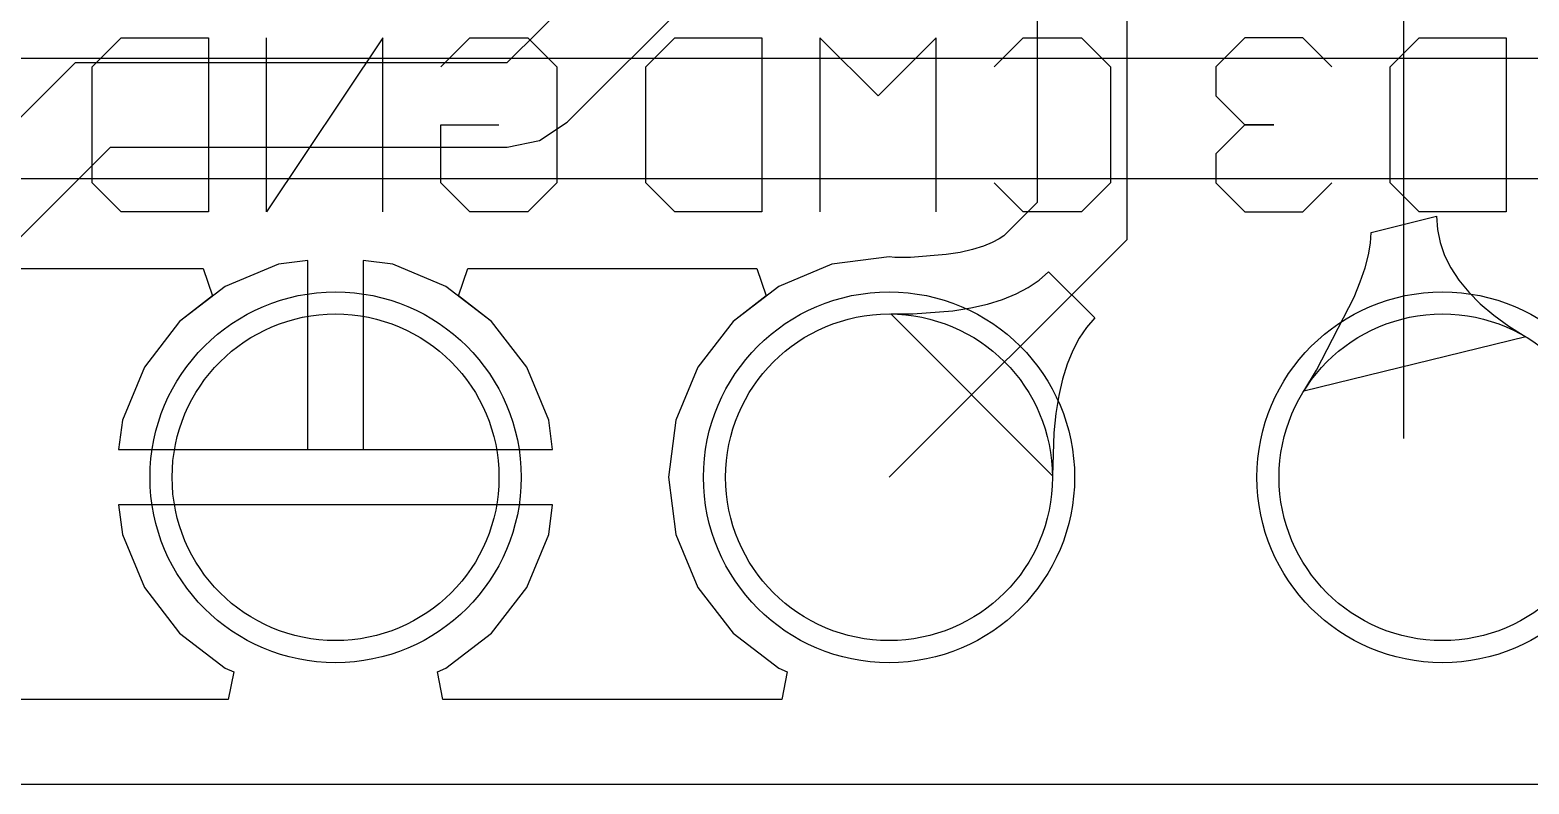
# Model space of a CAD drawing. Header units: millimetres. Extents: x 54.7 to 132.3, y 69.9 to 97.5.
# Drawn here: x 96.82 to 103.7, y 69.91 to 73.38 of the extents above; entities that cross this region are included whole.
import ezdxf

# ---------------------------------------------------------------- set-up
doc = ezdxf.new("R2010")
doc.units = ezdxf.units.MM
for name, color, linetype in [('BottomLayer', 5, 'Continuous'), ('BottomOverlay', 54, 'Continuous'), ('BottomSolder', 6, 'Continuous'), ('KeepOutLayer', 6, 'Continuous'), ('MultiLayer', 9, 'Continuous'), ('TopLayer', 1, 'Continuous'), ('TopSolder', 216, 'Continuous')]:
    doc.layers.add(name, color=color, linetype=linetype)

# ---------------------------------------------------------------- blocks, each defined once
blk = doc.blocks.new('HDR1X12_36')
at = {"layer": 'BottomLayer'}
for centre in [(22.86, 0), (25.4, 0), (27.94, 0)]:
    blk.add_circle(centre, 0.75, dxfattribs=at)
at = {"layer": 'BottomSolder'}
for centre in [(22.86, 0), (25.4, 0), (27.94, 0)]:
    blk.add_circle(centre, 0.8516, dxfattribs=at)
at = {"layer": 'MultiLayer'}
for centre in [(22.86, 0), (25.4, 0), (27.94, 0)]:
    blk.add_circle(centre, 0.75, dxfattribs=at)
at = {"layer": 'TopLayer'}
for centre in [(22.86, 0), (25.4, 0), (27.94, 0)]:
    blk.add_circle(centre, 0.75, dxfattribs=at)
at = {"layer": 'TopSolder'}
for centre in [(22.86, 0), (25.4, 0), (27.94, 0)]:
    blk.add_circle(centre, 0.8516, dxfattribs=at)

msp = doc.modelspace()

# ---------------------------------------------------------------- linework, layer by layer
at = {"layer": 'BottomLayer'}
for p, q in [((101.854, 72.4154), (101.854, 74.71)), ((103.124, 71.501), (103.124, 74.71)), ((99.0092, 73.2282), (100.1776, 74.3966)), ((99.2839, 72.9535), (100.4523, 74.1219)), ((101.4421, 73.456), (101.4421, 72.586)), ((95.3262, 71.5264), (97.028, 73.2282)), ((97.028, 73.2282), (99.0092, 73.2282)), ((99.1579, 72.8693), (99.2839, 72.9535)), ((99.0092, 72.8397), (99.1579, 72.8693)), ((95.6009, 71.2517), (97.1889, 72.8397)), ((97.1889, 72.8397), (99.0092, 72.8397)), ((101.4421, 72.586), (101.2882, 72.4322)), ((102.974, 72.4478), (103.274, 72.5227)), ((103.274, 72.5227), (103.2781, 72.4612)), ((102.9709, 72.3989), (102.974, 72.4478)), ((103.2781, 72.4612), (103.2904, 72.4011)), ((100.7618, 71.3232), (101.854, 72.4154)), ((101.1947, 72.3845), (101.1455, 72.3693)), ((101.2352, 72.401), (101.1947, 72.3845)), ((101.2672, 72.4179), (101.2352, 72.401)), ((101.2882, 72.4322), (101.2672, 72.4179)), ((102.9616, 72.3447), (102.9709, 72.3989)), ((103.2904, 72.4011), (103.311, 72.3423)), ((98.0948, 72.3191), (97.9597, 72.3014)), ((98.0948, 71.4502), (98.0948, 72.3191)), ((98.4839, 72.3014), (98.3488, 72.3191)), ((98.3488, 72.3191), (98.3488, 71.4502)), ((100.7618, 72.3359), (100.4997, 72.3014)), ((100.7886, 72.3323), (100.7618, 72.3359)), ((100.8598, 72.333), (100.7886, 72.3323)), ((101.0243, 72.3458), (100.8598, 72.333)), ((101.0876, 72.356), (101.0243, 72.3458)), ((101.1455, 72.3693), (101.0876, 72.356)), ((102.9462, 72.2851), (102.9616, 72.3447)), ((103.311, 72.3423), (103.3397, 72.2848)), ((97.9597, 72.3014), (97.7155, 72.2002)), ((98.7281, 72.2002), (98.4839, 72.3014)), ((100.4997, 72.3014), (100.2555, 72.2002)), ((101.4505, 72.2293), (101.4935, 72.2671)), ((101.4935, 72.2671), (101.7057, 72.0549)), ((102.9245, 72.2202), (102.9462, 72.2851)), ((103.3397, 72.2848), (103.3767, 72.2287)), ((97.7155, 72.2002), (97.5057, 72.0393)), ((98.9379, 72.0393), (98.7281, 72.2002)), ((100.2555, 72.2002), (100.0457, 72.0393)), ((101.2821, 72.1405), (101.3447, 72.166)), ((101.3447, 72.166), (101.4008, 72.1956)), ((101.4008, 72.1956), (101.4505, 72.2293)), ((102.8967, 72.15), (102.9245, 72.2202)), ((103.3767, 72.2287), (103.4219, 72.1739)), ((103.4219, 72.1739), (103.4753, 72.1204)), ((101.055, 72.0884), (101.1372, 72.1017)), ((101.1372, 72.1017), (101.2129, 72.119)), ((101.2129, 72.119), (101.2821, 72.1405)), ((102.7235, 71.8159), (102.8967, 72.15)), ((103.4753, 72.1204), (103.537, 72.0683)), ((97.5057, 72.0393), (97.3448, 71.8295)), ((99.0988, 71.8295), (98.9379, 72.0393)), ((100.0457, 72.0393), (99.8848, 71.8295)), ((100.7693, 72.0732), (100.8711, 72.0742)), ((101.5118, 71.3307), (100.7693, 72.0732)), ((100.8711, 72.0742), (101.055, 72.0884)), ((101.7057, 72.0549), (101.6679, 72.0119)), ((103.537, 72.0683), (103.6068, 72.0175)), ((101.6342, 71.9622), (101.6046, 71.9061)), ((101.6679, 72.0119), (101.6342, 71.9622)), ((103.6849, 71.968), (102.6648, 71.7191)), ((103.6068, 72.0175), (103.6849, 71.968)), ((101.6046, 71.9061), (101.5791, 71.8435)), ((97.3448, 71.8295), (97.2436, 71.5853)), ((99.2, 71.5853), (99.0988, 71.8295)), ((99.8848, 71.8295), (99.7836, 71.5853)), ((101.5791, 71.8435), (101.5576, 71.7743)), ((101.5576, 71.7743), (101.5403, 71.6986)), ((102.6648, 71.7191), (102.7235, 71.8159)), ((101.5403, 71.6986), (101.527, 71.6164)), ((101.527, 71.6164), (101.5178, 71.5277)), ((97.2436, 71.5853), (97.2259, 71.4502)), ((99.2177, 71.4502), (99.2, 71.5853)), ((99.7836, 71.5853), (99.7491, 71.3232)), ((101.5178, 71.5277), (101.5118, 71.3307)), ((97.2259, 71.4502), (98.0948, 71.4502)), ((98.3488, 71.4502), (99.2177, 71.4502)), ((99.7491, 71.3232), (99.7836, 71.0611)), ((98.2218, 71.1962), (97.2259, 71.1962)), ((97.2259, 71.1962), (97.2436, 71.0611)), ((99.2177, 71.1962), (98.2218, 71.1962)), ((99.2, 71.0611), (99.2177, 71.1962)), ((97.2436, 71.0611), (97.3448, 70.8169)), ((99.0988, 70.8169), (99.2, 71.0611)), ((99.7836, 71.0611), (99.8848, 70.8169)), ((97.3448, 70.8169), (97.5057, 70.6071)), ((98.9379, 70.6071), (99.0988, 70.8169)), ((99.8848, 70.8169), (100.0457, 70.6071)), ((97.5057, 70.6071), (97.7155, 70.4462)), ((98.7281, 70.4462), (98.9379, 70.6071)), ((100.0457, 70.6071), (100.2555, 70.4462)), ((97.7155, 70.4462), (97.7544, 70.4301)), ((98.6892, 70.4301), (98.7281, 70.4462)), ((100.2555, 70.4462), (100.2944, 70.4301)), ((97.7544, 70.4301), (97.7291, 70.3031)), ((98.7145, 70.3031), (98.6892, 70.4301)), ((100.2944, 70.4301), (100.2691, 70.3031)), ((97.7291, 70.3031), (86.8627, 70.3031)), ((100.2691, 70.3031), (98.7145, 70.3031))]:
    msp.add_line(p, q, dxfattribs=at)
at = {"layer": 'BottomOverlay'}
for p, q in [((97.1052, 73.2089), (97.2384, 73.3421)), ((97.2384, 73.3421), (97.6383, 73.3421)), ((97.6383, 73.3421), (97.6383, 72.5424)), ((98.4381, 73.3421), (97.9049, 72.5424)), ((97.9049, 72.5424), (97.9049, 73.3421)), ((98.4381, 72.5424), (98.4381, 73.3421)), ((98.7046, 73.2089), (98.8379, 73.3421)), ((98.8379, 73.3421), (99.1045, 73.3421)), ((99.1045, 73.3421), (99.2378, 73.2089)), ((99.6452, 73.2089), (99.7784, 73.3421)), ((99.7784, 73.3421), (100.1783, 73.3421)), ((100.1783, 73.3421), (100.1783, 72.5424)), ((100.7115, 73.0756), (100.4449, 73.3421)), ((100.4449, 73.3421), (100.4449, 72.5424)), ((100.9781, 73.3421), (100.7115, 73.0756)), ((100.9781, 72.5424), (100.9781, 73.3421)), ((101.2446, 73.2089), (101.3779, 73.3421)), ((101.3779, 73.3421), (101.6445, 73.3421)), ((101.6445, 73.3421), (101.7778, 73.2089)), ((102.3946, 73.3421), (102.2614, 73.2089)), ((102.6612, 73.3421), (102.3946, 73.3421)), ((102.7945, 73.2089), (102.6612, 73.3421)), ((103.0611, 73.2089), (103.1944, 73.3421)), ((103.1944, 73.3421), (103.5943, 73.3421)), ((103.5943, 73.3421), (103.5943, 72.5424)), ((97.1052, 72.6757), (97.1052, 73.2089)), ((99.2378, 73.2089), (99.2378, 72.6757)), ((99.6452, 72.6757), (99.6452, 73.2089)), ((101.7778, 73.2089), (101.7778, 72.6757)), ((102.2614, 73.2089), (102.2614, 73.0756)), ((103.0611, 72.6757), (103.0611, 73.2089)), ((102.2614, 73.0756), (102.3946, 72.9423)), ((98.7046, 72.6757), (98.7046, 72.9423)), ((98.7046, 72.9423), (98.9712, 72.9423)), ((102.3946, 72.9423), (102.2614, 72.809)), ((102.3946, 72.9423), (102.5279, 72.9423)), ((102.5279, 72.9423), (102.3946, 72.9423)), ((102.2614, 72.809), (102.2614, 72.6757)), ((97.2384, 72.5424), (97.1052, 72.6757)), ((98.8379, 72.5424), (98.7046, 72.6757)), ((99.2378, 72.6757), (99.1045, 72.5424)), ((99.7784, 72.5424), (99.6452, 72.6757)), ((101.3779, 72.5424), (101.2446, 72.6757)), ((101.7778, 72.6757), (101.6445, 72.5424)), ((102.2614, 72.6757), (102.3946, 72.5424)), ((102.6612, 72.5424), (102.7945, 72.6757)), ((103.1944, 72.5424), (103.0611, 72.6757)), ((97.6383, 72.5424), (97.2384, 72.5424)), ((99.1045, 72.5424), (98.8379, 72.5424)), ((100.1783, 72.5424), (99.7784, 72.5424)), ((101.6445, 72.5424), (101.3779, 72.5424)), ((102.3946, 72.5424), (102.6612, 72.5424)), ((103.5943, 72.5424), (103.1944, 72.5424))]:
    msp.add_line(p, q, dxfattribs=at)
at = {"layer": 'KeepOutLayer'}
msp.add_line((87.7686, 69.9146), (130.1496, 69.9146), dxfattribs=at)
at = {"layer": 'TopLayer'}
for p, q in [((96.0072, 73.2488), (107.2397, 73.2488)), ((96.52, 72.6948), (107.0102, 72.6948)), ((96.6906, 72.2829), (97.6146, 72.2829)), ((97.6146, 72.2829), (97.6577, 72.1559)), ((98.7859, 72.1559), (98.829, 72.2829)), ((98.829, 72.2829), (100.1546, 72.2829)), ((100.1546, 72.2829), (100.1977, 72.1559)), ((97.6577, 72.1559), (97.5057, 72.0393)), ((98.9379, 72.0393), (98.7859, 72.1559)), ((100.1977, 72.1559), (100.0457, 72.0393)), ((97.5057, 72.0393), (97.3448, 71.8295)), ((99.0988, 71.8295), (98.9379, 72.0393)), ((100.0457, 72.0393), (99.8848, 71.8295)), ((97.3448, 71.8295), (97.2436, 71.5853)), ((99.2, 71.5853), (99.0988, 71.8295)), ((99.8848, 71.8295), (99.7836, 71.5853)), ((97.2436, 71.5853), (97.2259, 71.4502)), ((99.2177, 71.4502), (99.2, 71.5853)), ((99.7836, 71.5853), (99.7491, 71.3232)), ((97.2259, 71.4502), (98.2218, 71.4502)), ((98.2218, 71.4502), (99.2177, 71.4502)), ((99.7491, 71.3232), (99.7836, 71.0611)), ((98.2218, 71.1962), (97.2259, 71.1962)), ((97.2259, 71.1962), (97.2436, 71.0611)), ((99.2177, 71.1962), (98.2218, 71.1962)), ((99.2, 71.0611), (99.2177, 71.1962)), ((97.2436, 71.0611), (97.3448, 70.8169)), ((99.0988, 70.8169), (99.2, 71.0611)), ((99.7836, 71.0611), (99.8848, 70.8169)), ((97.3448, 70.8169), (97.5057, 70.6071)), ((98.9379, 70.6071), (99.0988, 70.8169)), ((99.8848, 70.8169), (100.0457, 70.6071)), ((97.5057, 70.6071), (97.7155, 70.4462)), ((98.7281, 70.4462), (98.9379, 70.6071)), ((100.0457, 70.6071), (100.2555, 70.4462)), ((97.7155, 70.4462), (97.7544, 70.4301)), ((98.6892, 70.4301), (98.7281, 70.4462)), ((100.2555, 70.4462), (100.2944, 70.4301)), ((97.7544, 70.4301), (97.7291, 70.3031)), ((98.7145, 70.3031), (98.6892, 70.4301)), ((100.2944, 70.4301), (100.2691, 70.3031)), ((97.7291, 70.3031), (86.8627, 70.3031)), ((100.2691, 70.3031), (98.7145, 70.3031))]:
    msp.add_line(p, q, dxfattribs=at)

# ---------------------------------------------------------------- block references
at = {"rotation": 180}
msp.add_blockref('HDR1X12_36', (126.1618, 71.3232), dxfattribs=at)

doc.saveas('drawing.dxf')
